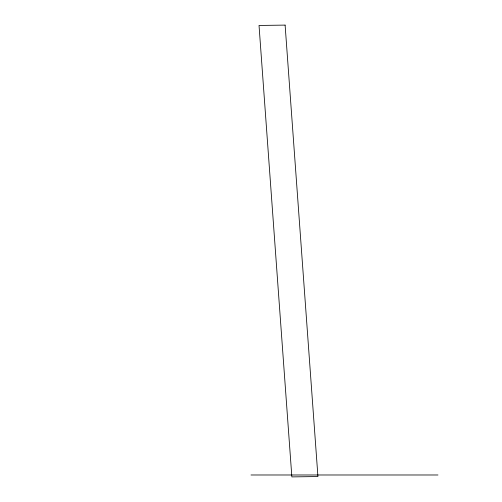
<?xml version="1.0" encoding="UTF-8"?>
<svg xmlns="http://www.w3.org/2000/svg" width="502" height="502" viewBox="0 0 502 502"><rect width="100%" height="100%" fill="white"/><g stroke="black" fill="none" stroke-linecap="round" stroke-linejoin="round"><path stroke-width="0.75" d="M251 474.986L437.964 474.986M285.111 25.1L259.026 25.451L291.857 476.9L317.935 476.549L285.111 25.1"/></g></svg>
